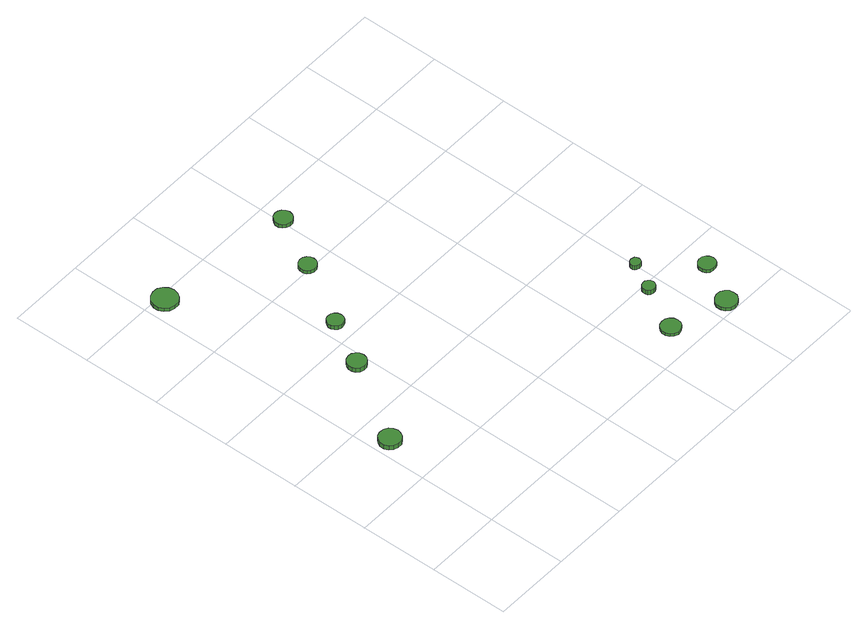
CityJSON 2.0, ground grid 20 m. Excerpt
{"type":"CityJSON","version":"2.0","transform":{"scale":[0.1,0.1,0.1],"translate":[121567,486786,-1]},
"CityObjects":{
"tree1":{"type":"SolitaryVegetationObject","attributes":{"function":"something"},"geometry":[{"type":"MultiSurface","lod":"1","boundaries":[[[0,1,2,3,4,5,6,7,8,9,10,11,12,13,14]],[[15,16,17,18,19,20,21,22,23,24,25,26,27,28,29]],[[0,29,28,1]],[[1,28,27,2]],[[2,27,26,3]],[[3,26,25,4]],[[4,25,24,5]],[[5,24,23,6]],[[6,23,22,7]],[[7,22,21,8]],[[8,21,20,9]],[[9,20,19,10]],[[10,19,18,11]],[[11,18,17,12]],[[12,17,16,13]],[[13,16,15,14]],[[14,15,29,0]]]}]},
"tree2":{"type":"SolitaryVegetationObject","attributes":{"function":"something"},"geometry":[{"type":"MultiSurface","lod":"1","boundaries":[[[30,31,32,33,34,35,36,37,38,39,40,41,42,43,44]],[[45,46,47,48,49,50,51,52,53,54,55,56,57,58,59]],[[30,59,58,31]],[[31,58,57,32]],[[32,57,56,33]],[[33,56,55,34]],[[34,55,54,35]],[[35,54,53,36]],[[36,53,52,37]],[[37,52,51,38]],[[38,51,50,39]],[[39,50,49,40]],[[40,49,48,41]],[[41,48,47,42]],[[42,47,46,43]],[[43,46,45,44]],[[44,45,59,30]]]}]},
"tree3":{"type":"SolitaryVegetationObject","attributes":{"function":"something"},"geometry":[{"type":"MultiSurface","lod":"1","boundaries":[[[60,61,62,63,64,65,66,67,68,69,70,71,72,73,74]],[[75,76,77,78,79,80,81,82,83,84,85,86,87,88,89]],[[60,89,88,61]],[[61,88,87,62]],[[62,87,86,63]],[[63,86,85,64]],[[64,85,84,65]],[[65,84,83,66]],[[66,83,82,67]],[[67,82,81,68]],[[68,81,80,69]],[[69,80,79,70]],[[70,79,78,71]],[[71,78,77,72]],[[72,77,76,73]],[[73,76,75,74]],[[74,75,89,60]]]}]},
"tree4":{"type":"SolitaryVegetationObject","attributes":{"function":"something"},"geometry":[{"type":"MultiSurface","lod":"1","boundaries":[[[90,91,92,93,94,95,96,97,98,99,100,101,102,103,104]],[[105,106,107,108,109,110,111,112,113,114,115,116,117,118,119]],[[90,119,118,91]],[[91,118,117,92]],[[92,117,116,93]],[[93,116,115,94]],[[94,115,114,95]],[[95,114,113,96]],[[96,113,112,97]],[[97,112,111,98]],[[98,111,110,99]],[[99,110,109,100]],[[100,109,108,101]],[[101,108,107,102]],[[102,107,106,103]],[[103,106,105,104]],[[104,105,119,90]]]}]},
"tree5":{"type":"SolitaryVegetationObject","attributes":{"function":"something"},"geometry":[{"type":"MultiSurface","lod":"1","boundaries":[[[120,121,122,123,124,125,126,127,128,129,130,131,132,133,134]],[[135,136,137,138,139,140,141,142,143,144,145,146,147,148,149]],[[120,149,148,121]],[[121,148,147,122]],[[122,147,146,123]],[[123,146,145,124]],[[124,145,144,125]],[[125,144,143,126]],[[126,143,142,127]],[[127,142,141,128]],[[128,141,140,129]],[[129,140,139,130]],[[130,139,138,131]],[[131,138,137,132]],[[132,137,136,133]],[[133,136,135,134]],[[134,135,149,120]]]}]},
"tree6":{"type":"SolitaryVegetationObject","attributes":{"function":"something"},"geometry":[{"type":"MultiSurface","lod":"1","boundaries":[[[150,151,152,153,154,155,156,157,158,159,160,161,162,163,164]],[[165,166,167,168,169,170,171,172,173,174,175,176,177,178,179]],[[150,179,178,151]],[[151,178,177,152]],[[152,177,176,153]],[[153,176,175,154]],[[154,175,174,155]],[[155,174,173,156]],[[156,173,172,157]],[[157,172,171,158]],[[158,171,170,159]],[[159,170,169,160]],[[160,169,168,161]],[[161,168,167,162]],[[162,167,166,163]],[[163,166,165,164]],[[164,165,179,150]]]}]},
"tree7":{"type":"SolitaryVegetationObject","attributes":{"function":"something"},"geometry":[{"type":"MultiSurface","lod":"1","boundaries":[[[180,181,182,183,184,185,186,187,188,189,190,191,192,193,194]],[[195,196,197,198,199,200,201,202,203,204,205,206,207,208,209]],[[180,209,208,181]],[[181,208,207,182]],[[182,207,206,183]],[[183,206,205,184]],[[184,205,204,185]],[[185,204,203,186]],[[186,203,202,187]],[[187,202,201,188]],[[188,201,200,189]],[[189,200,199,190]],[[190,199,198,191]],[[191,198,197,192]],[[192,197,196,193]],[[193,196,195,194]],[[194,195,209,180]]]}]},
"tree8":{"type":"SolitaryVegetationObject","attributes":{"function":"something"},"geometry":[{"type":"MultiSurface","lod":"1","boundaries":[[[210,211,212,213,214,215,216,217,218,219,220,221,222,223,224]],[[225,226,227,228,229,230,231,232,233,234,235,236,237,238,239]],[[210,239,238,211]],[[211,238,237,212]],[[212,237,236,213]],[[213,236,235,214]],[[214,235,234,215]],[[215,234,233,216]],[[216,233,232,217]],[[217,232,231,218]],[[218,231,230,219]],[[219,230,229,220]],[[220,229,228,221]],[[221,228,227,222]],[[222,227,226,223]],[[223,226,225,224]],[[224,225,239,210]]]}]},
"tree9":{"type":"SolitaryVegetationObject","attributes":{"function":"something"},"geometry":[{"type":"MultiSurface","lod":"1","boundaries":[[[240,241,242,243,244,245,246,247,248,249,250,251,252,253,254]],[[255,256,257,258,259,260,261,262,263,264,265,266,267,268,269]],[[240,269,268,241]],[[241,268,267,242]],[[242,267,266,243]],[[243,266,265,244]],[[244,265,264,245]],[[245,264,263,246]],[[246,263,262,247]],[[247,262,261,248]],[[248,261,260,249]],[[249,260,259,250]],[[250,259,258,251]],[[251,258,257,252]],[[252,257,256,253]],[[253,256,255,254]],[[254,255,269,240]]]}]},
"tree10":{"type":"SolitaryVegetationObject","attributes":{"function":"something"},"geometry":[{"type":"MultiSurface","lod":"1","boundaries":[[[270,271,272,273,274,275,276,277,278,279,280,281,282,283,284]],[[285,286,287,288,289,290,291,292,293,294,295,296,297,298,299]],[[270,299,298,271]],[[271,298,297,272]],[[272,297,296,273]],[[273,296,295,274]],[[274,295,294,275]],[[275,294,293,276]],[[276,293,292,277]],[[277,292,291,278]],[[278,291,290,279]],[[279,290,289,280]],[[280,289,288,281]],[[281,288,287,282]],[[282,287,286,283]],[[283,286,285,284]],[[284,285,299,270]]]}]},
"tree11":{"type":"SolitaryVegetationObject","attributes":{"function":"something"},"geometry":[{"type":"MultiSurface","lod":"1","boundaries":[[[300,301,302,303,304,305,306,307,308,309,310,311,312,313,314]],[[315,316,317,318,319,320,321,322,323,324,325,326,327,328,329]],[[300,329,328,301]],[[301,328,327,302]],[[302,327,326,303]],[[303,326,325,304]],[[304,325,324,305]],[[305,324,323,306]],[[306,323,322,307]],[[307,322,321,308]],[[308,321,320,309]],[[309,320,319,310]],[[310,319,318,311]],[[311,318,317,312]],[[312,317,316,313]],[[313,316,315,314]],[[314,315,329,300]]]}]}
},
"vertices":[
[65,325,25],[62,336,25],[56,345,25],[46,351,25],[34,352,25],[23,349,25],[15,341,25],[10,331,25],[10,319,25],[15,309,25],[23,301,25],[34,297,25],[46,298,25],[56,304,25],[62,314,25],[62,314,12],[56,304,12],[46,298,12],[34,297,12],[23,301,12],[15,309,12],[10,319,12],[10,331,12],[15,341,12],[23,349,12],[34,352,12],[46,351,12],[56,345,12],[62,336,12],[65,325,12],
[195,532,23],[193,542,23],[187,550,23],[179,555,23],[169,556,23],[159,553,23],[152,546,23],[148,537,23],[148,527,23],[152,518,23],[159,511,23],[169,508,23],[179,509,23],[187,514,23],[193,522,23],[193,522,10],[187,514,10],[179,509,10],[169,508,10],[159,511,10],[152,518,10],[148,527,10],[148,537,10],[152,546,10],[159,553,10],[169,556,10],[179,555,10],[187,550,10],[193,542,10],[195,532,10],
[83,985,17],[80,998,17],[72,1009,17],[61,1016,17],[47,1017,17],[34,1013,17],[24,1004,17],[18,991,17],[18,978,17],[24,965,17],[34,956,17],[47,952,17],[61,953,17],[72,960,17],[80,971,17],[80,971,7],[72,960,7],[61,953,7],[47,952,7],[34,956,7],[24,965,7],[18,978,7],[18,991,7],[24,1004,7],[34,1013,7],[47,1017,7],[61,1016,7],[72,1009,7],[80,998,7],[83,985,7],
[261,652,18],[259,660,18],[254,667,18],[247,671,18],[238,672,18],[230,670,18],[224,664,18],[220,656,18],[220,647,18],[224,640,18],[230,634,18],[238,631,18],[247,632,18],[254,636,18],[259,643,18],[259,643,7],[254,636,7],[247,632,7],[238,631,7],[230,634,7],[224,640,7],[220,647,7],[220,656,7],[224,664,7],[230,670,7],[238,672,7],[247,671,7],[254,667,7],[259,660,7],[261,652,7],
[355,809,17],[353,818,17],[348,825,17],[340,830,17],[331,831,17],[322,828,17],[315,822,17],[312,814,17],[312,805,17],[315,796,17],[322,790,17],[331,787,17],[340,788,17],[348,793,17],[353,800,17],[353,800,7],[348,793,7],[340,788,7],[331,787,7],[322,790,7],[315,796,7],[312,805,7],[312,814,7],[315,822,7],[322,828,7],[331,831,7],[340,830,7],[348,825,7],[353,818,7],[355,809,7],
[430,941,17],[428,950,17],[422,958,17],[414,963,17],[405,964,17],[395,961,17],[388,954,17],[384,946,17],[384,936,17],[388,927,17],[395,921,17],[405,918,17],[414,919,17],[422,924,17],[428,932,17],[428,932,7],[422,924,7],[414,919,7],[405,918,7],[395,921,7],[388,927,7],[384,936,7],[384,946,7],[388,954,7],[395,961,7],[405,964,7],[414,963,7],[422,958,7],[428,950,7],[430,941,7],
[728,71,15],[726,81,15],[720,90,15],[711,95,15],[701,96,15],[691,93,15],[683,86,15],[679,76,15],[679,66,15],[683,57,15],[691,50,15],[701,46,15],[711,48,15],[720,53,15],[726,61,15],[726,61,7],[720,53,7],[711,48,7],[701,46,7],[691,50,7],[683,57,7],[679,66,7],[679,76,7],[683,86,7],[691,93,7],[701,96,7],[711,95,7],[720,90,7],[726,81,7],[728,71,7],
[780,185,20],[778,192,20],[774,197,20],[768,201,20],[762,201,20],[755,199,20],[750,195,20],[748,189,20],[748,182,20],[750,176,20],[755,171,20],[762,169,20],[768,170,20],[774,173,20],[778,179,20],[778,179,7],[774,173,7],[768,170,7],[762,169,7],[755,171,7],[750,176,7],[748,182,7],[748,189,7],[750,195,7],[755,199,7],[762,201,7],[768,201,7],[774,197,7],[778,192,7],[780,185,7],
[871,29,16],[869,40,16],[862,49,16],[853,55,16],[841,56,16],[831,52,16],[822,45,16],[818,35,16],[818,23,16],[822,13,16],[831,5,16],[841,2,16],[853,3,16],[862,9,16],[869,18,16],[869,18,7],[862,9,7],[853,3,7],[841,2,7],[831,5,7],[822,13,7],[818,23,7],[818,35,7],[822,45,7],[831,52,7],[841,56,7],[853,55,7],[862,49,7],[869,40,7],[871,29,7],
[813,254,21],[812,259,21],[809,264,21],[804,266,21],[799,267,21],[793,265,21],[789,262,21],[787,257,21],[787,251,21],[789,246,21],[793,243,21],[799,241,21],[804,242,21],[809,244,21],[812,249,21],[812,249,8],[809,244,8],[804,242,8],[799,241,8],[793,243,8],[789,246,8],[787,251,8],[787,257,8],[789,262,8],[793,265,8],[799,267,8],[804,266,8],[809,264,8],[812,259,8],[813,254,8],
[923,132,17],[921,141,17],[916,148,17],[908,153,17],[899,154,17],[891,151,17],[884,145,17],[880,137,17],[880,128,17],[884,119,17],[891,113,17],[899,111,17],[908,112,17],[916,116,17],[921,123,17],[921,123,8],[916,116,8],[908,112,8],[899,111,8],[891,113,8],[884,119,8],[880,128,8],[880,137,8],[884,145,8],[891,151,8],[899,154,8],[908,153,8],[916,148,8],[921,141,8],[923,132,8]
]}
